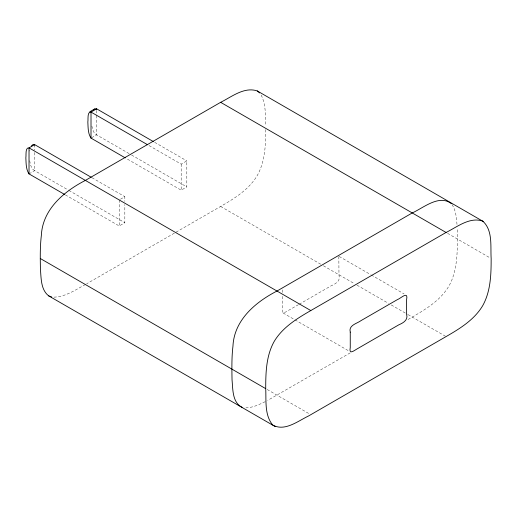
<?xml version="1.0" encoding="UTF-8"?>
<svg xmlns="http://www.w3.org/2000/svg" width="517" height="517" viewBox="0 0 517 517"><rect width="100%" height="100%" fill="white"/><g stroke="black" fill="none" stroke-linecap="round" stroke-linejoin="round"><path stroke-width="0.39" stroke-dasharray="2.58 1.94" d="M265.719 129.605C265.706 145.187 265.072 161.614 257.266 175.528C248.884 189.616 234.485 198.457 220.636 206.438L86.675 283.781M282.631 292.448L282.78 288.971M29.702 151.138L29.889 150.079M29.023 173.899L34.658 170.649L68.205 190.017M91.638 137.748L96.647 134.859L130.898 154.635M120.442 199.207L124.83 196.68L124.83 201.41M149.032 145.574L181.183 164.141L186.818 160.884L186.818 186.915L181.183 190.172L125.961 158.292M65.368 194.89L119.194 225.961L124.83 222.711L124.83 204.564M85.376 284.531C75.243 289.972 64.896 297.262 52.954 297.146M298.496 304.655L285.675 312.01L283.096 312.998L282.65 311.072L282.631 296.138M299.188 304.255L331.171 285.785C335.643 283.852 340.69 281.028 338.984 275.309L338.835 256.613M350.196 352.891L267.703 400.371M408.068 319.487C424.955 309.773 443.786 299.349 451.671 280.46C458.243 263.922 457.383 245.782 457.202 228.327M265.202 401.664C259.14 404.624 252.781 407.648 245.911 407.868M447.548 233.322L489.767 257.705M154.667 142.324L186.818 160.884M339.21 256.464L370.586 274.579M371.284 274.979L404.055 293.895M131.602 155.035L186.818 186.915M220.636 206.438L320.637 264.174M323.435 265.79L354.203 283.555M357.001 285.171L388.474 303.343M391.272 304.959L407.357 314.239M408.055 314.646L446.061 336.593M91.974 177.712L124.83 196.68M283.096 312.998L294.251 319.441M294.948 319.842L349.33 351.243M68.91 190.424L124.83 222.711M267.199 389.508L309.425 413.884M452.052 204.59C455.955 210.529 456.472 217.915 457.028 224.811M261.188 95.083C265.932 104.544 265.46 115.524 265.719 125.838M91.884 126.09C92.575 129.289 93.383 133.328 96.647 134.859L96.647 116.151M29.702 160.697C30.361 164.27 31.039 168.865 34.658 170.649L34.658 150.932M181.183 164.141L181.183 190.172M119.194 199.93L119.194 225.961M96.647 110.405L96.647 115.924M34.658 144.618L34.658 150.137"/><path stroke-width="0.78" d="M275.218 426.583L48.747 295.918C40.74 289.779 41.211 278.269 40.423 269.15C40.229 257.938 40.003 246.674 41.347 235.519C42.523 209.463 63.849 191.477 85.376 180.407L220.636 102.321C231.79 96.789 244.211 86.578 257.266 90.934L483.615 221.69M265.719 388.648C265.706 372.667 266.165 355.774 274.172 341.472C282.553 327.384 296.958 318.543 310.807 310.562L446.061 232.469C457.222 226.937 469.643 216.726 482.697 221.082C492.992 230.214 490.362 246.073 491.15 258.5C491.163 274.488 490.704 291.375 482.697 305.683C474.315 319.771 459.917 328.612 446.061 336.593L308.63 415.933C297.928 421.038 284.673 431.85 272.685 424.987C264.407 415.009 266.294 400.778 265.719 388.648L40.294 258.5M31.434 145.904L32.862 144.637L34.658 144.618L91.276 177.305M93.428 110.115L94.85 108.848L96.647 108.829L153.271 141.516M89.777 111.756L94.592 108.977M51.668 296.952L48.747 295.918M242.04 407.293C232.191 402.426 232.934 389.172 232.036 379.782C231.842 368.569 231.622 357.305 232.96 346.151C234.136 320.088 255.463 302.102 276.989 291.039L412.249 212.946C423.501 207.828 439.166 194.185 451.238 203.569M220.636 102.321L446.061 232.469M147.629 144.766L91.011 112.079C87.043 111.433 88.342 119.375 87.845 122.044C88.142 127.421 87.871 133.483 91.011 138.11L125.263 157.885M310.807 310.562L29.023 147.875C25.049 147.229 26.348 155.171 25.85 157.834C26.147 163.217 25.876 169.279 29.023 173.899L64.67 194.482M257.266 90.934L259.624 92.944M96.647 109.643L96.647 108.829L91.011 112.079L91.011 138.11M34.658 145.432L34.658 144.618L29.023 147.875L29.023 173.899M350.255 332.114L350.255 347.573C348.697 355.58 354.404 350.209 358.074 348.348L398.801 324.831C403.273 322.892 408.314 320.075 406.614 314.355L406.614 299.576C408.372 290.586 400.946 298.328 397.392 299.614L361.06 320.592C356.911 323.668 348.374 325.135 350.255 332.114"/></g></svg>
